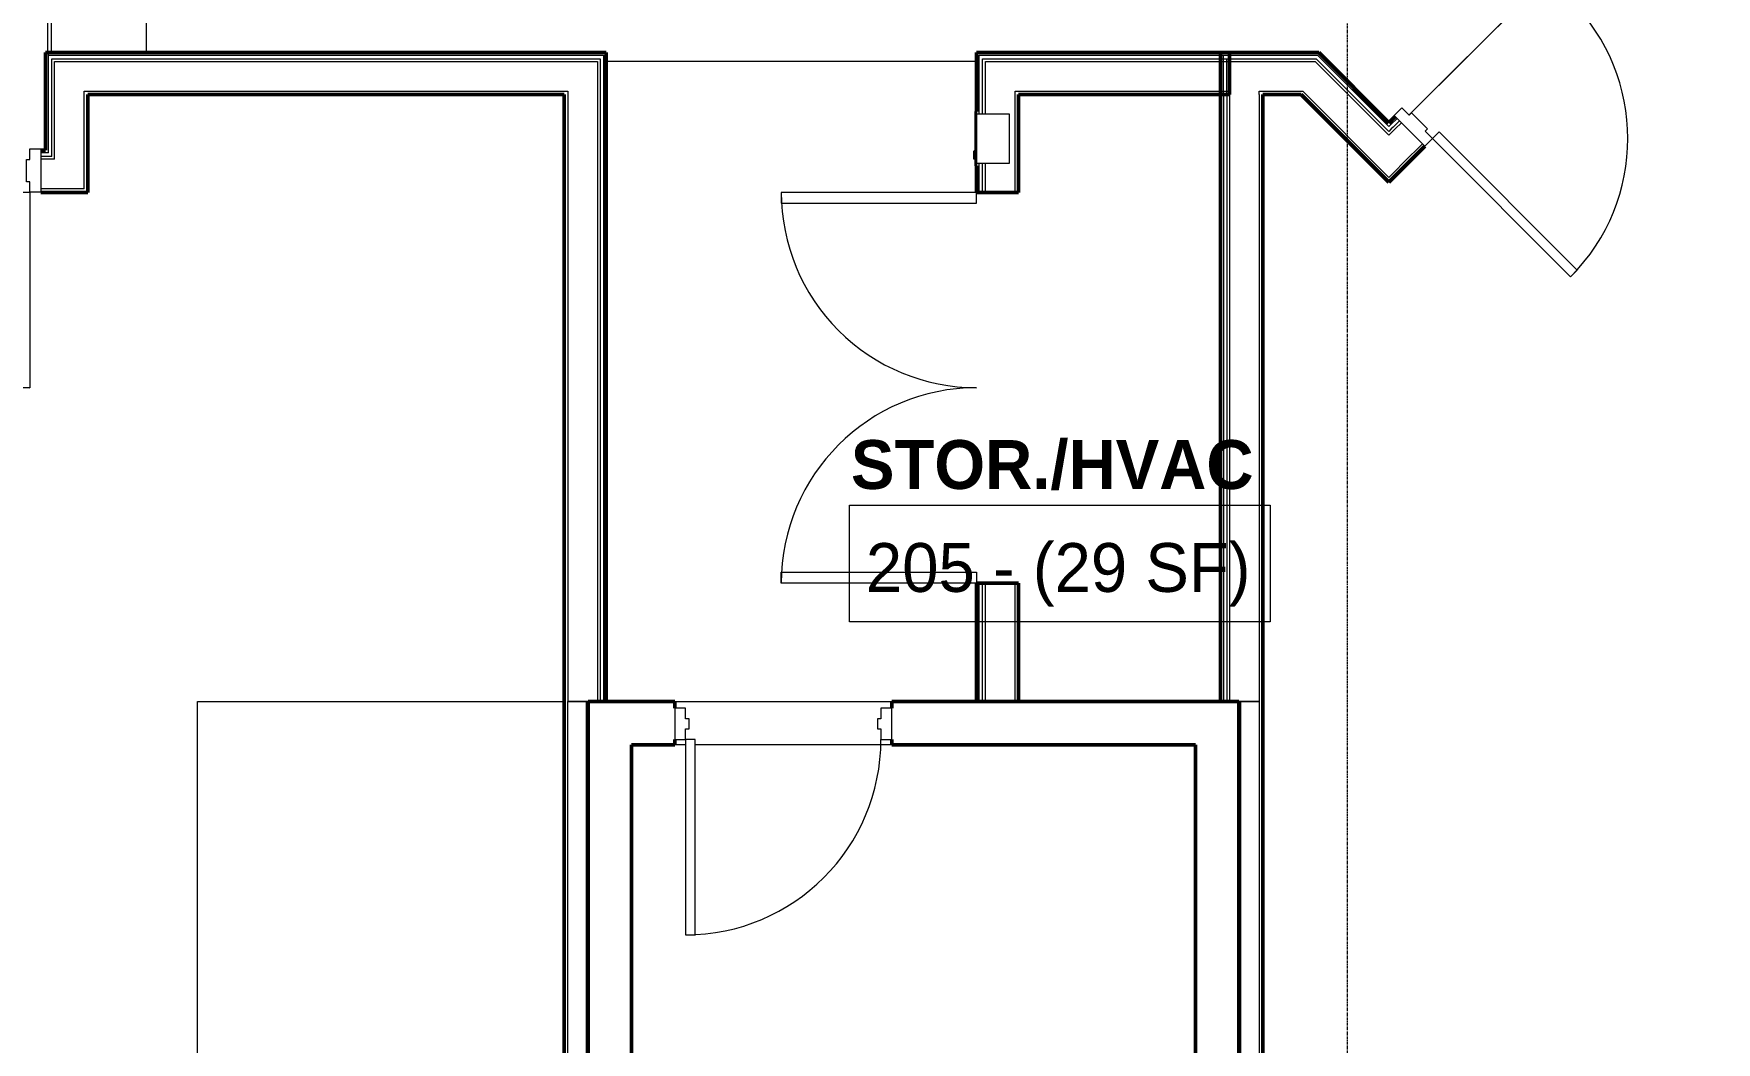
# Model space of a CAD drawing. Header units: inches. Extents: x -4235 to -464, y 9767 to 12463.
# Drawn here: x -2742.5 to -2432.3, y 10198.8 to 10384.6 of the extents above; entities that cross this region are included whole.
import ezdxf

# ---------------------------------------------------------------- set-up
doc = ezdxf.new("R2010")
doc.units = ezdxf.units.IN
doc.header["$MEASUREMENT"] = 0
doc.linetypes.add('Grid Line 1_2_', pattern=[0.875, 0.5, -0.125, 0.125, -0.125])
for name, color, linetype, lineweight in [('0-1', 7, 'Continuous', 5), ('0-2', 50, 'Continuous', 9), ('A-AREA-IDEN', 2, 'Continuous', 9), ('A-DOOR-1', 10, 'Continuous', 20), ('A-DOOR-2', 50, 'Continuous', 9), ('A-DOOR-FRAM-1', 10, 'Continuous', 20), ('A-FLOR-2', 50, 'Continuous', 9), ('A-FLOR-3', 192, 'Continuous', 9), ('A-WALL-2', 250, 'Continuous', 13), ('A-WALL-3', 7, 'Continuous', 50), ('E-FIRE-1', 50, 'Continuous', 9), ('I-WALL-1', 7, 'Continuous', 50), ('S-GRID-1', 1, 'Grid Line 1_2_', 9)]:
    doc.layers.add(name, color=color, linetype=linetype, lineweight=lineweight)
doc.styles.add('Century Gothic', font='ufonts.com_century-gothic.ttf', dxfattribs={"height": 9})
doc.styles.add('Century Gothic_B', font='GOTHICB.TTF', dxfattribs={"height": 9})

# ---------------------------------------------------------------- blocks, each defined once
blk = doc.blocks.new('HOLLOW METAL - UNIT DOOR-2191980-BACKGROUND - 2ND FLOOR')
at = {"layer": 'A-DOOR-1'}
for p, q in [((16.25, -4.125), (18, -4.125)), ((16.25, -40.125), (16.25, -4.125)), ((18, -4.125), (18, -40.125)), ((18, -40.125), (16.25, -40.125))]:
    blk.add_line(p, q, dxfattribs=at)
at = {"layer": 'A-DOOR-2'}
blk.add_arc((18, -4.125), 36, 180, 270, dxfattribs=at)
at = {"layer": 'A-DOOR-FRAM-1'}
for p, q in [((-20, 3.875), (-18, 3.875)), ((-20, -4.125), (-20, 3.875)), ((-18, 3.875), (-18, 1.9375)), ((18, 3.875), (20, 3.875)), ((18, 1.9375), (18, 3.875)), ((20, 3.875), (20, -4.125)), ((-18, 1.9375), (-17.375, 1.9375)), ((-17.375, 1.9375), (-17.375, -2.1875)), ((17.375, 1.9375), (18, 1.9375)), ((17.375, -2.1875), (17.375, 1.9375)), ((-18, -2.1875), (-18, -4.125)), ((-17.375, -2.1875), (-18, -2.1875)), ((18, -2.1875), (17.375, -2.1875)), ((18, -4.125), (18, -2.1875)), ((-18, -4.125), (-20, -4.125)), ((20, -4.125), (18, -4.125))]:
    blk.add_line(p, q, dxfattribs=at)
blk = doc.blocks.new('HOLLOW METAL - UNIT DOOR-2191978-BACKGROUND - 2ND FLOOR')
at = {"layer": 'A-DOOR-1'}
for p, q in [((18, 40.125), (16.25, 40.125)), ((16.25, 40.125), (16.25, 4.125)), ((18, 4.125), (18, 40.125)), ((16.25, 4.125), (18, 4.125))]:
    blk.add_line(p, q, dxfattribs=at)
at = {"layer": 'A-DOOR-2'}
blk.add_arc((18, 4.125), 36, 90, 180, dxfattribs=at)
at = {"layer": 'A-DOOR-FRAM-1'}
for p, q in [((-18, 4.125), (-20, 4.125)), ((-20, 4.125), (-20, -3.875)), ((-18, 2.1875), (-18, 4.125)), ((18, 4.125), (18, 2.1875)), ((20, 4.125), (18, 4.125)), ((20, -3.875), (20, 4.125)), ((-17.375, 2.1875), (-18, 2.1875)), ((-17.375, -1.9375), (-17.375, 2.1875)), ((18, 2.1875), (17.375, 2.1875)), ((17.375, 2.1875), (17.375, -1.9375)), ((-18, -3.875), (-18, -1.9375)), ((-18, -1.9375), (-17.375, -1.9375)), ((17.375, -1.9375), (18, -1.9375)), ((18, -1.9375), (18, -3.875)), ((-20, -3.875), (-18, -3.875)), ((18, -3.875), (20, -3.875))]:
    blk.add_line(p, q, dxfattribs=at)
blk = doc.blocks.new('HOLLOW METAL - DOUBLE - 6-0 x 6-8 - 20MIN_-2194249-BACKGROUND - 2ND FLOOR')
at = {"layer": 'A-DOOR-1'}
for p, q in [((-34, -3.875), (-36, -3.875)), ((-36, -3.875), (-36, -39.875)), ((-34, -39.875), (-34, -3.875)), ((34, -3.875), (36, -3.875)), ((34, -39.875), (34, -3.875)), ((36, -3.875), (36, -39.875)), ((-36, -39.875), (-34, -39.875)), ((36, -39.875), (34, -39.875))]:
    blk.add_line(p, q, dxfattribs=at)
at = {"layer": 'A-DOOR-2'}
for centre, start, end in [((-36, -3.875), 270, 0), ((36, -3.875), 180, 270)]:
    blk.add_arc(centre, 36, start, end, dxfattribs=at)
blk = doc.blocks.new('104416 - Fire Extinguishers - Wall - Class A - Light - 2A-2205461-BACKGROUND - 2ND FLOOR')
at = {"layer": 'E-FIRE-1'}
for p, q in [((13.19, 4.13), (13.19, 3.87)), ((23.19, 4.13), (13.19, 4.13)), ((13.19, 4.13), (23.19, 4.13)), ((13.19, 4.13), (13.19, 3.87)), ((23.19, 3.87), (13.19, 3.87)), ((13.63, -2.12), (13.63, 3.87)), ((14.41, 4.13), (14.41, 4.38)), ((14.44, 4.38), (14.84, 4.38)), ((14.44, 4.13), (14.44, 4.38)), ((14.84, 4.38), (15.03, 4.38)), ((14.84, 4.13), (14.84, 4.38)), ((15.03, 4.38), (15.11, 4.38)), ((15.03, 4.13), (15.03, 4.38)), ((15.11, 4.38), (15.24, 4.38)), ((15.11, 4.13), (15.11, 4.38)), ((15.24, 4.38), (15.51, 4.38)), ((15.24, 4.13), (15.24, 4.38)), ((15.51, 4.38), (15.73, 4.38)), ((15.51, 4.13), (15.51, 4.38)), ((15.73, 4.38), (15.87, 4.38)), ((15.73, 4.13), (15.73, 4.38)), ((15.87, 4.38), (15.91, 4.38)), ((15.87, 4.13), (15.87, 4.38)), ((15.91, 4.13), (15.91, 4.38)), ((15.94, 4.13), (15.94, 4.38)), ((22.75, 3.87), (22.75, -2.12)), ((23.19, 3.87), (23.19, 4.13)), ((23.19, 3.87), (23.19, 4.13)), ((22.75, -2.12), (13.63, -2.12))]:
    blk.add_line(p, q, dxfattribs=at)
blk = doc.blocks.new('CTR - 1st Phase - Common Walls_rvt-1-BACKGROUND - 2ND FLOOR')
at = {"layer": 'A-FLOR-2'}
for p, q in [((-2739.92, 10381.16), (-2739.92, 10425.39)), ((-2739.3, 10425.39), (-2739.3, 10381.16)), ((-2721.68, 10381.16), (-2721.68, 10425.39))]:
    blk.add_line(p, q, dxfattribs=at)
at = {"layer": 'A-WALL-2'}
for p, q in [((-2739.8, 10380.66), (-2739.8, 10381.16)), ((-2739.8, 10380.66), (-2739.8, 10381.16)), ((-2739.8, 10380.66), (-2739.17, 10380.66)), ((-2739.8, 10362.66), (-2739.8, 10380.66)), ((-2739.17, 10380.66), (-2732.55, 10380.66)), ((-2739.17, 10380.04), (-2738.67, 10380.04)), ((-2739.17, 10362.04), (-2739.17, 10380.04)), ((-2738.67, 10380.04), (-2732.55, 10380.04)), ((-2738.67, 10379.54), (-2733.17, 10379.54)), ((-2738.67, 10361.54), (-2738.67, 10379.54)), ((-2733.17, 10379.54), (-2732.55, 10379.54)), ((-2732.55, 10380.66), (-2644.7, 10380.66)), ((-2732.55, 10380.04), (-2644.7, 10380.04)), ((-2732.55, 10379.54), (-2644.7, 10379.54)), ((-2644.7, 10380.66), (-2638.07, 10380.66)), ((-2644.7, 10380.04), (-2638.57, 10380.04)), ((-2644.7, 10379.54), (-2644.07, 10379.54)), ((-2644.07, 10379.54), (-2638.57, 10379.54)), ((-2638.57, 10380.04), (-2638.07, 10380.04)), ((-2638.57, 10379.54), (-2638.57, 10261.59)), ((-2638.07, 10380.66), (-2637.45, 10380.66)), ((-2638.07, 10380.04), (-2638.07, 10261.59)), ((-2637.45, 10380.66), (-2637.45, 10261.59)), ((-2568.2, 10380.04), (-2568.2, 10380.66)), ((-2568.2, 10380.66), (-2522.07, 10380.66)), ((-2568.2, 10373.41), (-2568.2, 10380.04)), ((-2567.57, 10379.54), (-2567.57, 10380.04)), ((-2567.57, 10380.04), (-2522.07, 10380.04)), ((-2567.57, 10373.41), (-2567.57, 10379.54)), ((-2567.07, 10374.04), (-2567.07, 10379.54)), ((-2567.07, 10379.54), (-2522.07, 10379.54)), ((-2523.2, 10380.04), (-2523.2, 10380.66)), ((-2523.2, 10380.66), (-2516.08, 10380.66)), ((-2523.2, 10373.41), (-2523.2, 10380.04)), ((-2522.57, 10379.54), (-2522.57, 10380.04)), ((-2522.57, 10380.04), (-2515.45, 10380.04)), ((-2522.57, 10373.41), (-2522.57, 10379.54)), ((-2522.07, 10374.04), (-2522.07, 10379.54)), ((-2522.07, 10379.54), (-2514.95, 10379.54)), ((-2516.08, 10380.66), (-2506.71, 10380.66)), ((-2515.45, 10380.04), (-2506.79, 10380.04)), ((-2514.95, 10379.54), (-2514.07, 10379.54)), ((-2514.07, 10379.54), (-2506.29, 10379.54)), ((-2506.79, 10380.04), (-2506.09, 10380.04)), ((-2506.71, 10380.66), (-2505.83, 10380.66)), ((-2506.29, 10379.54), (-2492.69, 10365.94)), ((-2506.09, 10380.04), (-2492.69, 10366.65)), ((-2505.83, 10380.66), (-2492.69, 10367.53)), ((-2733.17, 10374.04), (-2732.55, 10374.04)), ((-2733.17, 10356.04), (-2733.17, 10374.04)), ((-2732.55, 10374.04), (-2644.7, 10374.04)), ((-2644.7, 10374.04), (-2644.07, 10374.04)), ((-2644.07, 10374.04), (-2644.07, 10261.59)), ((-2568.2, 10369.85), (-2568.2, 10373.41)), ((-2567.57, 10369.85), (-2567.57, 10373.41)), ((-2567.07, 10373.41), (-2567.07, 10374.04)), ((-2567.07, 10369.85), (-2567.07, 10373.41)), ((-2561.57, 10373.41), (-2561.57, 10374.04)), ((-2561.57, 10374.04), (-2522.07, 10374.04)), ((-2561.57, 10355.41), (-2561.57, 10373.41)), ((-2523.2, 10373.41), (-2523.2, 10261.59)), ((-2522.57, 10373.41), (-2522.57, 10261.59)), ((-2522.07, 10373.41), (-2522.07, 10374.04)), ((-2522.07, 10373.41), (-2522.07, 10261.59)), ((-2516.57, 10373.41), (-2516.57, 10374.04)), ((-2516.57, 10374.04), (-2509.45, 10374.04)), ((-2516.57, 10373.41), (-2516.57, 10261.59)), ((-2509.45, 10374.04), (-2508.57, 10374.04)), ((-2508.57, 10374.04), (-2492.69, 10358.16)), ((-2492.34, 10367.88), (-2492.69, 10367.53)), ((-2492.25, 10367.09), (-2492.69, 10366.65)), ((-2492.34, 10367.88), (-2491.19, 10369.03)), ((-2491.54, 10367.09), (-2492.34, 10366.29)), ((-2491.9, 10367.44), (-2492.25, 10367.09)), ((-2491.9, 10367.44), (-2490.75, 10368.59)), ((-2491.54, 10367.09), (-2490.39, 10368.24)), ((-2492.34, 10366.29), (-2492.69, 10365.94)), ((-2487.65, 10363.2), (-2486.5, 10364.35)), ((-2740.3, 10362.66), (-2741.2, 10362.66)), ((-2740.3, 10362.04), (-2741.2, 10362.04)), ((-2740.3, 10361.54), (-2741.2, 10361.54)), ((-2739.8, 10362.66), (-2740.3, 10362.66)), ((-2739.8, 10362.04), (-2740.3, 10362.04)), ((-2739.17, 10361.54), (-2740.3, 10361.54)), ((-2739.17, 10362.04), (-2739.8, 10362.04)), ((-2738.67, 10361.54), (-2739.17, 10361.54)), ((-2568.2, 10355.41), (-2568.2, 10360.73)), ((-2567.57, 10355.41), (-2567.57, 10360.73)), ((-2567.07, 10355.41), (-2567.07, 10360.73)), ((-2488.8, 10362.05), (-2492.69, 10358.16)), ((-2487.65, 10363.2), (-2488.8, 10362.05)), ((-2740.3, 10356.04), (-2741.2, 10356.04)), ((-2738.67, 10356.04), (-2740.3, 10356.04)), ((-2733.17, 10356.04), (-2738.67, 10356.04)), ((-2568.2, 10261.59), (-2568.2, 10283.41)), ((-2567.57, 10261.59), (-2567.57, 10283.41)), ((-2567.07, 10261.59), (-2567.07, 10283.41)), ((-2561.57, 10261.59), (-2561.57, 10283.41)), ((-2644.07, 10261.59), (-2640.57, 10261.59)), ((-2644.07, 10013.59), (-2644.07, 10261.59)), ((-2640.57, 10261.59), (-2644.07, 10261.59)), ((-2640.57, 10261.59), (-2640.32, 10261.59)), ((-2640.32, 10261.59), (-2640.57, 10261.59)), ((-2640.57, 10013.59), (-2640.57, 10261.59)), ((-2520.32, 10261.59), (-2520.07, 10261.59)), ((-2520.07, 10261.59), (-2520.32, 10261.59)), ((-2520.07, 10261.59), (-2516.57, 10261.59)), ((-2516.57, 10261.59), (-2520.07, 10261.59)), ((-2520.07, 10261.59), (-2520.07, 10013.63)), ((-2516.57, 10261.59), (-2516.57, 10013.63))]:
    blk.add_line(p, q, dxfattribs=at)
at = {"layer": 'A-WALL-3'}
for p, q in [((-2644.7, 10261.59), (-2644.7, 10013.59)), ((-2640.32, 10013.59), (-2640.32, 10261.59)), ((-2520.32, 10261.59), (-2520.32, 10013.63)), ((-2515.95, 10013.63), (-2515.95, 10261.59))]:
    blk.add_line(p, q, dxfattribs=at)
at = {"layer": 'I-WALL-1'}
for p, q in [((-2740.3, 10381.16), (-2740.3, 10363.16)), ((-2739.8, 10381.16), (-2740.3, 10381.16)), ((-2732.55, 10381.16), (-2739.8, 10381.16)), ((-2644.7, 10381.16), (-2732.55, 10381.16)), ((-2637.45, 10381.16), (-2644.7, 10381.16)), ((-2636.95, 10381.16), (-2637.45, 10381.16)), ((-2636.95, 10261.59), (-2636.95, 10381.16)), ((-2522.07, 10381.16), (-2568.7, 10381.16)), ((-2568.7, 10381.16), (-2568.7, 10380.66)), ((-2568.7, 10380.66), (-2568.7, 10373.41)), ((-2516.58, 10381.16), (-2523.7, 10381.16)), ((-2523.7, 10381.16), (-2523.7, 10380.66)), ((-2523.7, 10380.66), (-2523.7, 10373.41)), ((-2522.07, 10373.41), (-2522.07, 10381.16)), ((-2506.33, 10381.16), (-2516.58, 10381.16)), ((-2505.62, 10381.16), (-2506.33, 10381.16)), ((-2492.69, 10368.24), (-2505.62, 10381.16)), ((-2732.55, 10373.41), (-2644.7, 10373.41)), ((-2732.55, 10355.41), (-2732.55, 10373.41)), ((-2644.7, 10373.41), (-2644.7, 10261.59)), ((-2568.7, 10373.41), (-2568.7, 10370.29)), ((-2560.95, 10355.41), (-2560.95, 10373.41)), ((-2560.95, 10373.41), (-2522.07, 10373.41)), ((-2523.7, 10373.41), (-2523.7, 10261.59)), ((-2515.95, 10261.59), (-2515.95, 10373.41)), ((-2515.95, 10373.41), (-2508.83, 10373.41)), ((-2508.83, 10373.41), (-2492.69, 10357.28)), ((-2491.54, 10369.39), (-2492.69, 10368.24)), ((-2487.21, 10362.76), (-2486.06, 10363.91)), ((-2740.3, 10363.16), (-2741.2, 10363.16)), ((-2492.25, 10357.72), (-2487.21, 10362.76)), ((-2568.7, 10360.29), (-2568.7, 10355.41)), ((-2492.69, 10357.28), (-2492.25, 10357.72)), ((-2741.2, 10355.41), (-2740.3, 10355.41)), ((-2740.3, 10355.41), (-2733.17, 10355.41)), ((-2733.17, 10355.41), (-2732.55, 10355.41)), ((-2568.7, 10355.41), (-2560.95, 10355.41)), ((-2568.7, 10283.41), (-2568.7, 10261.59)), ((-2560.95, 10283.41), (-2568.7, 10283.41)), ((-2560.95, 10261.59), (-2560.95, 10283.41)), ((-2640.32, 10261.59), (-2636.95, 10261.59)), ((-2568.7, 10261.59), (-2560.95, 10261.59)), ((-2523.7, 10261.59), (-2520.32, 10261.59))]:
    blk.add_line(p, q, dxfattribs=at)
at = {"layer": '0-2'}
for name, p, rotation in [('HOLLOW METAL - UNIT DOOR-2191978-BACKGROUND - 2ND FLOOR', (-2474.84, 10380.96), 224.9999999999973), ('104416 - Fire Extinguishers - Wall - Class A - Light - 2A-2205461-BACKGROUND - 2ND FLOOR', (-2564.82, 10347.1), 90.00000000000037), ('HOLLOW METAL - DOUBLE - 6-0 x 6-8 - 20MIN_-2194249-BACKGROUND - 2ND FLOOR', (-2564.82, 10319.41), 270.0000000000003)]:
    blk.add_blockref(name, p, dxfattribs=dict(at, rotation=rotation))
blk.add_blockref('HOLLOW METAL - UNIT DOOR-2191980-BACKGROUND - 2ND FLOOR', (-2761.2, 10359.54), dxfattribs=at)
blk = doc.blocks.new('HOLLOW METAL - STAIR DOOR 3-0 x 7-0-2453423-BACKGROUND - 2ND FLOOR')
at = {"layer": 'A-DOOR-1'}
for p, q in [((18, 39.25), (16.25, 39.25)), ((16.25, 39.25), (16.25, 3.25)), ((18, 3.25), (18, 39.25)), ((16.25, 3.25), (18, 3.25))]:
    blk.add_line(p, q, dxfattribs=at)
at = {"layer": 'A-DOOR-2'}
blk.add_arc((18, 3.25), 36, 90, 180, dxfattribs=at)
at = {"layer": 'A-DOOR-FRAM-1'}
for p, q in [((-18, 3.25), (-20, 3.25)), ((-20, 3.25), (-20, -2.5)), ((-18, 1.3125), (-18, 3.25)), ((18, 3.25), (18, 1.3125)), ((20, 3.25), (18, 3.25)), ((20, -2.5), (20, 3.25)), ((-17.375, 1.3125), (-18, 1.3125)), ((-17.375, -0.5625), (-17.375, 1.3125)), ((18, 1.3125), (17.375, 1.3125)), ((17.375, 1.3125), (17.375, -0.5625)), ((-20, -2.5), (-18, -2.5)), ((-18, -2.5), (-18, -0.5625)), ((-18, -0.5625), (-17.375, -0.5625)), ((17.375, -0.5625), (18, -0.5625)), ((18, -0.5625), (18, -2.5)), ((18, -2.5), (20, -2.5))]:
    blk.add_line(p, q, dxfattribs=at)
blk = doc.blocks.new('CTR - 1st Phase -Stairs _ Elevators_rvt-1-BACKGROUND - 2ND FLOOR')
at = {"layer": 'A-FLOR-2'}
for p, q in [((-2622.32, 10253.59), (-2624.32, 10253.59)), ((-2584.32, 10253.59), (-2620.57, 10253.59))]:
    blk.add_line(p, q, dxfattribs=at)
at = {"layer": 'A-WALL-3'}
for p, q in [((-2624.32, 10261.59), (-2640.32, 10261.59)), ((-2640.32, 10261.59), (-2640.32, 10253.59)), ((-2624.32, 10260.34), (-2624.32, 10261.59)), ((-2520.32, 10261.59), (-2584.32, 10261.59)), ((-2584.32, 10261.59), (-2584.32, 10260.34)), ((-2520.32, 10253.59), (-2520.32, 10261.59)), ((-2640.32, 10253.59), (-2640.32, 10021.59)), ((-2632.32, 10253.59), (-2624.32, 10253.59)), ((-2632.32, 10102.59), (-2632.32, 10253.59)), ((-2624.32, 10253.59), (-2624.32, 10254.59)), ((-2584.32, 10254.59), (-2584.32, 10253.59)), ((-2584.32, 10253.59), (-2528.32, 10253.59)), ((-2528.32, 10253.59), (-2528.32, 10021.59)), ((-2520.32, 10021.59), (-2520.32, 10253.59))]:
    blk.add_line(p, q, dxfattribs=at)
at = {"layer": '0-2', "rotation": 180}
blk.add_blockref('HOLLOW METAL - STAIR DOOR 3-0 x 7-0-2453423-BACKGROUND - 2ND FLOOR', (-2604.32, 10257.84), dxfattribs=at)

msp = doc.modelspace()

# ---------------------------------------------------------------- linework, layer by layer
at = {"layer": 'A-AREA-IDEN', "flags": 128}
msp.add_lwpolyline([(-2592.1, 10297.78), (-2514.59, 10297.78), (-2514.59, 10276.29), (-2592.1, 10276.29)], close=True, dxfattribs=at)
at = {"layer": 'A-FLOR-3'}
for p, q in [((-2463.52, 10395.11), (-2488.98, 10369.65)), ((-2488.98, 10369.65), (-2463.52, 10395.11)), ((-2568.7, 10379.54), (-2636.95, 10379.54)), ((-2712.32, 9989.06), (-2712.32, 10261.59)), ((-2712.32, 10261.59), (-2644.7, 10261.59)), ((-2624.32, 10261.59), (-2584.32, 10261.59))]:
    msp.add_line(p, q, dxfattribs=at)
at = {"layer": 'S-GRID-1'}
msp.add_line((-2500.32, 9836.18), (-2500.32, 12413.74), dxfattribs=at)

# ---------------------------------------------------------------- block references
at = {"layer": '0-1'}
for name in ['CTR - 1st Phase - Common Walls_rvt-1-BACKGROUND - 2ND FLOOR', 'CTR - 1st Phase -Stairs _ Elevators_rvt-1-BACKGROUND - 2ND FLOOR']:
    msp.add_blockref(name, (0, 0), dxfattribs=at)

# ---------------------------------------------------------------- texts
at = {"layer": 'A-AREA-IDEN', "char_height": 9, "attachment_point": 1}
for s, insert, width, style in [('STOR./HVAC', (-2591.86, 10309.75), 93.021, 'Century Gothic_B'), ('205 - (29 SF)', (-2589.1, 10290.78), 86.355, 'Century Gothic')]:
    msp.add_mtext(s, dxfattribs=dict(at, insert=insert, width=width, style=style))

doc.saveas('drawing.dxf')
